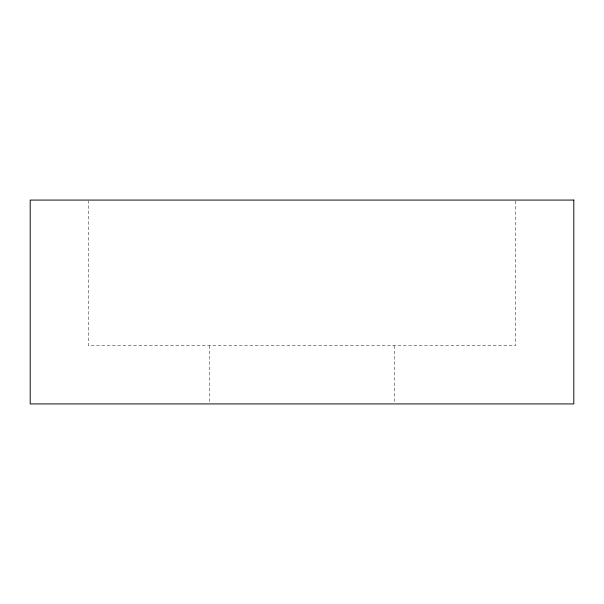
<?xml version="1.0" encoding="UTF-8"?>
<svg xmlns="http://www.w3.org/2000/svg" width="604" height="604" viewBox="0 0 604 604"><rect width="100%" height="100%" fill="white"/><g stroke="black" fill="none" stroke-linecap="round" stroke-linejoin="round"><path stroke-width="0.45" stroke-dasharray="3.02 2.27" d="M515.559 201.011L515.559 345.684L88.441 345.684L88.441 201.011M394.216 345.684L394.216 402.989M209.784 345.684L209.784 402.989"/><path stroke-width="0.91" d="M573.8 200.075L30.2 200.075L30.2 403.925L573.8 403.925L573.8 200.075"/></g></svg>
